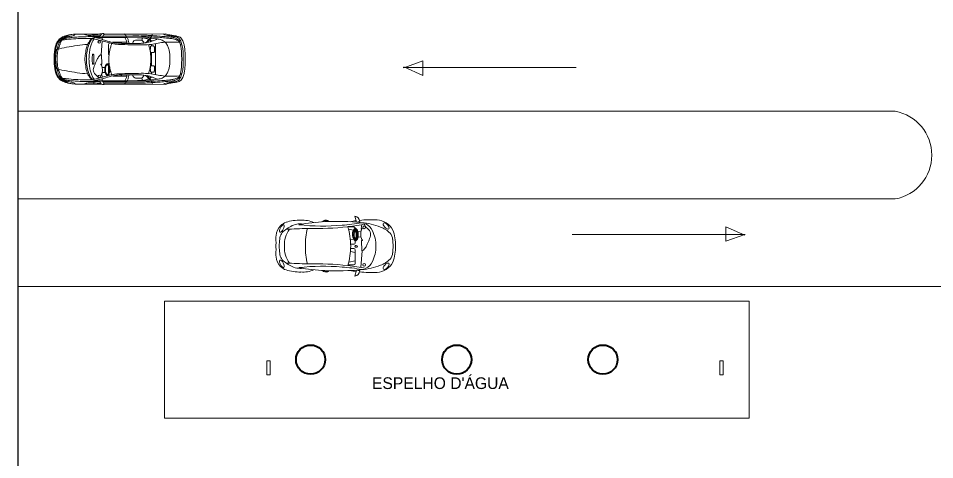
# Model space of a CAD drawing. Header units: millimetres. Extents: x 255 to 764, y 60 to 269.
# Drawn here: x 630.9 to 662.24, y 171.8 to 186.91 of the extents above; entities that cross this region are included whole.
import ezdxf

# ---------------------------------------------------------------- set-up
doc = ezdxf.new("R2010")
doc.units = ezdxf.units.MM
for name, color, linetype, lineweight in [('ARBOLES A', 1, 'Continuous', 9), ('AUTOS', 1, 'Continuous', 9), ('BANQUETA', 2, 'Continuous', 20), ('FACHADA 03', 4, 'Continuous', 40), ('FACHADA 04', 3, 'Continuous', 30), ('HATCH', 1, 'Continuous', 9), ('TEXTO 02', 1, 'Continuous', 13)]:
    doc.layers.add(name, color=color, linetype=linetype, lineweight=lineweight)

# ---------------------------------------------------------------- blocks, each defined once
blk = doc.blocks.new('newbp')
at = {"linetype": 'Continuous'}
for p, q in [((-0.912, 0.75), (-0.86, 0.936)), ((-0.912, 0.75), (-1.017, 0.773)), ((-1.002, 0.77), (-1.016, 0.74)), ((-0.652, 0.589), (-0.827, 0.589)), ((-0.877, 0.539), (-0.877, 0.119)), ((-0.877, 0.459), (-0.672, 0.505)), ((-0.892, 0.034), (-0.92, 0.028)), ((-0.876, 0.198), (-0.723, 0.166)), ((-0.827, 0.069), (-0.731, 0.069)), ((-0.892, -0.023), (-0.92, -0.017)), ((-0.91, -0.297), (-0.888, -0.197)), ((-0.899, -0.296), (-0.877, -0.196)), ((-0.877, -0.235), (-0.847, -0.228)), ((-0.822, -0.222), (-0.721, -0.2)), ((-1.064, -0.553), (-1.084, -0.679)), ((-0.904, -0.456), (-0.888, -0.536)), ((-0.893, -0.455), (-0.877, -0.535)), ((-0.869, -0.497), (-0.841, -0.503)), ((-0.817, -0.508), (-0.665, -0.54)), ((-0.912, -0.756), (-1.017, -0.779)), ((-1.002, -0.776), (-1.016, -0.747)), ((-0.912, -0.756), (-0.86, -0.943))]:
    blk.add_line(p, q, dxfattribs=at)
for p, q in [((-1.055, 0.668), (-1.093, 0.141)), ((-1.077, 0.127), (-1.07, -0.16)), ((-0.908, -0.286), (-0.939, -0.287)), ((-0.958, -0.463), (-1.055, -0.455)), ((-0.963, -0.288), (-1.054, -0.293)), ((-0.902, -0.467), (-0.933, -0.465))]:
    blk.add_line(p, q)
for points in [[(-0.731, -0.061), (-0.827, -0.061, 0.414214), (-0.877, -0.111), (-0.877, -0.172)], [(-0.877, -0.556, 0.414214), (-0.827, -0.606), (-0.68, -0.606)]]:
    blk.add_lwpolyline(points, format="xyb", dxfattribs=at)
for points in [[(-0.877, -0.196), (-0.877, -0.235)], [(-0.877, -0.513), (-0.877, -0.535)]]:
    blk.add_lwpolyline(points, dxfattribs=at)
for centre, radius, start, end in [((-0.845, 0.765), 0.172, 94.8358, 177.4105), ((-1.528, 0.227), 0.596, 93.1042, 152.5294), ((-1.416, -0.145), 0.781, 108.4873, 134.9605), ((-0.943, -1.167), 1.905, 94.045, 112.2344), ((-1.391, -2.848), 3.675, 84.0793, 92.6383), ((-1.049, 0.333), 0.394, 113.5432, 157.7315), ((0.434, 9.601), 9.056, 259.568, 263.1462), ((-0.295, -6.336), 7.112, 86.9826, 96.3138), ((-0.206, 5.111), 4.464, 258.7428, 266.7414), ((-1.391, -2.848), 3.675, 79.4187, 82.3204), ((-0.827, 0.539), 0.05, 90, 180), ((2.043, -0.084), 2.778, 165.5534, 178.3371), ((0.347, 9.038), 8.487, 263.2731, 271.8915), ((0.142, 7.376), 6.748, 264.8845, 276.3963), ((-0.008, 0.773), 0.0318, 97.347, 181.047), ((-0.005, 0.782), 0.0102, 105.925, 249.0437), ((0.039, 0.659), 0.154, 42.3185, 109.578), ((0.029, 0.665), 0.132, 87.1047, 105.925), ((0.04, 0.731), 0.0661, 63.2181, 93.6483), ((0.061, 0.773), 0.0191, 341.3047, 62.6447), ((-0.187, -4.943), 5.716, 79.1065, 87.3355), ((0.771, -0.039), 0.851, 85.5476, 113.8305), ((0.845, 0.056), 0.642, 61.3785, 96.9532), ((0.88, -0.576), 1.387, 72.3333, 91.7581), ((0.666, -0.272), 1.016, 50.3417, 61.3785), ((1.172, 0.342), 0.423, 44.6346, 72.3333), ((1.138, 0.302), 0.476, 3.7909, 45.1844), ((-0.825, 0.038), 1.316, 159.343, 181.797), ((-1.713, 0.186), 0.338, 138.9346, 176.4235), ((-0.426, -0.003), 1.099, 153.8158, 180.034), ((-1.267, 0.067), 1.956, 357.937, 14.4502), ((-1.575, -60.4), 60.995, 87.30608, 87.93042), ((0.503, 0.041), 0.848, 357.0193, 35.4395), ((1.145, 0.198), 0.355, 3.2978, 61.4623), ((0.197, 0.166), 1.425, 0.0094, 6.7284), ((-0.688, 0.035), 1.374, 172.7936, 181.5977), ((-0.92, 0.006), 0.0224, 90, 270), ((-0.892, 0.006), 0.0281, 247.3801, 112.6199), ((-0.827, 0.119), 0.05, 180, 270), ((-12.519, -0.99), 14.07, 4.0226, 4.9268), ((1.53, 0.182), 0.0938, 331.033, 350.1956), ((2.084, 0.13), 0.472, 179.1597, 182.63), ((0.778, 0.022), 0.839, 358.2457, 5.8814), ((-0.825, -0.045), 1.316, 178.203, 200.657), ((-0.688, -0.042), 1.374, 178.4023, 187.2064), ((-1.713, -0.193), 0.338, 183.5765, 221.0654), ((-0.426, -0.004), 1.099, 179.966, 206.1842), ((2.043, 0.077), 2.778, 181.6629, 194.4466), ((-1.267, -0.074), 1.956, 345.5498, 2.063), ((0.503, -0.047), 0.848, 324.5605, 2.9807), ((1.145, -0.204), 0.355, 298.5377, 356.7022), ((-12.519, 0.984), 14.07, 355.0732, 355.9774), ((2.084, -0.137), 0.472, 177.37, 180.8403), ((1.53, -0.189), 0.0938, 9.8044, 28.967), ((0.778, -0.029), 0.839, 354.1186, 1.7543), ((0.197, -0.173), 1.425, 353.2716, 359.9906), ((-1.528, -0.234), 0.596, 207.4706, 266.8958), ((-1.416, 0.138), 0.781, 225.0395, 251.5127), ((-1.049, -0.34), 0.394, 202.2685, 246.4568), ((0.347, -9.044), 8.487, 88.1085, 96.7269), ((-1.575, 60.394), 60.995, 272.06958, 272.69392), ((0.666, 0.266), 1.016, 298.6215, 309.6583), ((1.138, -0.308), 0.476, 314.8156, 356.2091), ((-0.943, 1.16), 1.905, 247.7656, 265.955), ((-1.391, 2.841), 3.675, 267.3617, 275.9207), ((0.434, -9.608), 9.056, 96.8538, 100.432), ((-0.206, -5.118), 4.464, 93.2586, 101.2572), ((-0.295, 6.329), 7.112, 263.6862, 273.0174), ((-0.845, -0.772), 0.172, 182.5895, 265.1642), ((-1.391, 2.841), 3.675, 277.6796, 280.5813), ((0.142, -7.382), 6.748, 83.6037, 95.1155), ((-0.008, -0.779), 0.0318, 178.953, 262.653), ((-0.005, -0.789), 0.0102, 110.9563, 254.075), ((0.039, -0.666), 0.154, 250.422, 317.6815), ((0.029, -0.671), 0.132, 254.075, 272.8953), ((0.04, -0.737), 0.0661, 266.3517, 296.7819), ((0.061, -0.78), 0.0191, 297.3553, 18.6953), ((-0.187, 4.936), 5.716, 272.6645, 280.8935), ((0.771, 0.032), 0.851, 246.1695, 274.4524), ((0.845, -0.062), 0.642, 263.0468, 298.6215), ((0.88, 0.569), 1.387, 268.2419, 287.6667), ((1.172, -0.348), 0.423, 287.6667, 315.3654)]:
    blk.add_arc(centre, radius, start, end, dxfattribs=at)
for centre, major_axis, ratio in [((-1.845, 0.63), (-0.083, -0.0937), 0.463754), ((1.432, 0.551), (-0.061, 0.112), 0.405921)]:
    blk.add_ellipse(centre, major_axis=major_axis, ratio=ratio, dxfattribs=at)
for centre in [(-1.157, 0.583), (-1.157, -0.595)]:
    blk.add_ellipse(centre, major_axis=(0, 0.0429), ratio=0.983266, start_param=4.712389, end_param=10.995574)
at = {"linetype": 'Continuous', "extrusion": (0, 0, -1)}
for centre, major_axis, ratio in [((-1.845, -0.637), (-0.083, 0.0937), 0.463754), ((1.432, -0.557), (-0.061, -0.112), 0.405921)]:
    blk.add_ellipse(centre, major_axis=major_axis, ratio=ratio, dxfattribs=at)
for points, knots in [([(-1.077, 0.127), (-1.08, 0.133), (-1.1, 0.15), (-1.144, 0.115), (-1.18, 0.072), (-1.223, -0.001), (-1.273, -0.105), (-1.318, -0.221), (-1.36, -0.328), (-1.36, -0.418), (-1.323, -0.493), (-1.275, -0.55), (-1.223, -0.585), (-1.193, -0.622), (-1.178, -0.647), (-1.165, -0.693)], [0, 0, 0, 0, 0.527288, 1.647451, 3.487558, 5.099073, 7.968657, 12.238313, 14.475187, 16.613757, 18.744202, 20.639343, 22.223389, 23.452731, 24.286529, 24.286529, 24.286529, 24.286529]), ([(-1.064, -0.553), (-1.068, -0.556), (-1.074, -0.561), (-1.09, -0.565), (-1.091, -0.555), (-1.09, -0.549), (-1.084, -0.542), (-1.074, -0.534), (-1.065, -0.513), (-1.054, -0.475), (-1.047, -0.407), (-1.047, -0.336), (-1.059, -0.269), (-1.08, -0.228), (-1.088, -0.195), (-1.105, -0.188), (-1.099, -0.183), (-1.093, -0.18), (-1.084, -0.181), (-1.077, -0.178), (-1.065, -0.181), (-1.07, -0.166), (-1.07, -0.16)], [0, 0, 0, 0, 0.0138597, 0.0278304, 0.0329137, 0.0379971, 0.0465756, 0.0592704, 0.0762214, 0.1105991, 0.1789801, 0.2766959, 0.3173629, 0.3800771, 0.4110544, 0.4160421, 0.4210284, 0.4277212, 0.4387433, 0.4448131, 0.4508005, 0.4694463, 0.4694463, 0.4694463, 0.4694463]), ([(-0.963, -0.295), (-0.965, -0.308), (-0.954, -0.235), (-0.937, -0.215), (-0.911, -0.179), (-0.882, -0.17), (-0.85, -0.176), (-0.829, -0.211), (-0.799, -0.257), (-0.788, -0.322), (-0.788, -0.395), (-0.797, -0.462), (-0.818, -0.517), (-0.844, -0.55), (-0.872, -0.561), (-0.892, -0.557), (-0.911, -0.55), (-0.925, -0.529), (-0.95, -0.494), (-0.965, -0.414), (-0.974, -0.382), (-0.961, -0.282), (-0.963, -0.295)], [0, 0, 0, 0, 0.03969, 0.089634, 0.13125, 0.1542862, 0.1797268, 0.2207266, 0.2680991, 0.3447665, 0.4095645, 0.4843001, 0.541515, 0.5817687, 0.6060665, 0.6262474, 0.6436722, 0.6634686, 0.6988791, 0.7758465, 0.8696394, 0.907731, 0.907731, 0.907731, 0.907731]), ([(-0.938, -0.293), (-0.938, -0.289), (-0.937, -0.284), (-0.935, -0.274), (-0.934, -0.268), (-0.93, -0.253), (-0.928, -0.246), (-0.924, -0.237), (-0.922, -0.235), (-0.918, -0.229), (-0.916, -0.227), (-0.91, -0.219), (-0.906, -0.213), (-0.899, -0.206), (-0.896, -0.203), (-0.892, -0.2), (-0.89, -0.199), (-0.886, -0.197), (-0.884, -0.197), (-0.879, -0.196), (-0.875, -0.196), (-0.871, -0.198), (-0.87, -0.198), (-0.867, -0.199), (-0.865, -0.201), (-0.861, -0.206), (-0.858, -0.209), (-0.853, -0.218), (-0.85, -0.223), (-0.844, -0.232), (-0.841, -0.237), (-0.835, -0.247), (-0.832, -0.253), (-0.827, -0.264), (-0.824, -0.27), (-0.82, -0.282), (-0.819, -0.289), (-0.815, -0.309), (-0.814, -0.323), (-0.812, -0.352), (-0.812, -0.366), (-0.814, -0.41), (-0.818, -0.438), (-0.829, -0.476), (-0.833, -0.486), (-0.84, -0.501), (-0.843, -0.506), (-0.849, -0.516), (-0.852, -0.52), (-0.858, -0.527), (-0.861, -0.529), (-0.867, -0.533), (-0.871, -0.534), (-0.874, -0.535), (-0.875, -0.535), (-0.879, -0.535), (-0.881, -0.534), (-0.885, -0.533), (-0.888, -0.532), (-0.892, -0.531), (-0.894, -0.53), (-0.895, -0.529), (-0.895, -0.529), (-0.896, -0.529), (-0.897, -0.528), (-0.899, -0.526), (-0.9, -0.523), (-0.904, -0.518), (-0.905, -0.516), (-0.908, -0.511), (-0.91, -0.509), (-0.914, -0.503), (-0.917, -0.498), (-0.921, -0.49), (-0.923, -0.486), (-0.926, -0.476), (-0.928, -0.471), (-0.933, -0.456), (-0.935, -0.445), (-0.938, -0.429), (-0.94, -0.423), (-0.942, -0.413), (-0.943, -0.408), (-0.945, -0.395), (-0.946, -0.387), (-0.946, -0.369), (-0.945, -0.363), (-0.945, -0.351), (-0.944, -0.345), (-0.942, -0.326), (-0.94, -0.309), (-0.939, -0.298), (-0.939, -0.296), (-0.938, -0.295), (-0.938, -0.294), (-0.938, -0.293), (-0.938, -0.293), (-0.938, -0.293)], [0.497033, 0.497033, 0.497033, 0.497033, 0.723444, 0.723444, 0.974636, 0.974636, 1.50964, 1.50964, 2.044645, 2.044645, 2.271061, 2.271061, 2.862376, 2.862376, 3.217654, 3.217654, 3.537253, 3.537253, 3.856852, 3.856852, 4.368613, 4.368613, 4.584627, 4.584627, 4.99269, 4.99269, 5.400753, 5.400753, 5.808816, 5.808816, 6.216879, 6.216879, 6.778716, 6.778716, 7.350371, 7.350371, 7.922025, 7.922025, 9.065335, 9.065335, 10.208644, 10.208644, 12.495263, 12.495263, 13.409896, 13.409896, 13.929088, 13.929088, 14.44828, 14.44828, 14.909885, 14.909885, 15.371489, 15.371489, 15.62524, 15.62524, 15.87899, 15.87899, 16.120875, 16.120875, 16.36276, 16.36276, 16.51635, 16.51635, 16.669941, 16.669941, 16.921521, 16.921521, 17.136676, 17.136676, 17.351831, 17.351831, 17.782142, 17.782142, 18.204974, 18.204974, 18.627807, 18.627807, 19.473473, 19.473473, 19.978923, 19.978923, 20.484372, 20.484372, 21.475119, 21.475119, 21.859144, 21.859144, 22.162884, 22.162884, 22.770362, 22.770362, 22.900493, 22.900493, 22.951221, 22.951221, 22.964298, 22.964298, 22.964298, 22.964298]), ([(-0.883, -0.222), (-0.882, -0.225), (-0.88, -0.227), (-0.875, -0.234), (-0.873, -0.239), (-0.867, -0.249), (-0.863, -0.255), (-0.858, -0.266), (-0.856, -0.272), (-0.852, -0.284), (-0.85, -0.291), (-0.847, -0.311), (-0.845, -0.325), (-0.844, -0.354), (-0.844, -0.368), (-0.846, -0.412), (-0.85, -0.44), (-0.86, -0.478), (-0.864, -0.488), (-0.871, -0.503), (-0.874, -0.508), (-0.878, -0.515), (-0.88, -0.517), (-0.881, -0.518)], [5.596292, 5.596292, 5.596292, 5.596292, 5.808816, 5.808816, 6.216879, 6.216879, 6.778716, 6.778716, 7.350371, 7.350371, 7.922025, 7.922025, 9.065335, 9.065335, 10.208644, 10.208644, 12.495263, 12.495263, 13.409896, 13.409896, 13.929088, 13.929088, 14.118229, 14.118229, 14.118229, 14.118229]), ([(-0.904, -0.456), (-0.906, -0.449), (-0.907, -0.442), (-0.91, -0.43), (-0.911, -0.424), (-0.913, -0.414), (-0.914, -0.409), (-0.917, -0.396), (-0.918, -0.388), (-0.917, -0.37), (-0.917, -0.364), (-0.916, -0.352), (-0.916, -0.346), (-0.914, -0.326), (-0.912, -0.31), (-0.91, -0.299), (-0.91, -0.298), (-0.91, -0.297)], [18.939067, 18.939067, 18.939067, 18.939067, 19.473473, 19.473473, 19.978923, 19.978923, 20.484372, 20.484372, 21.475119, 21.475119, 21.859144, 21.859144, 22.162884, 22.162884, 22.770362, 22.770362, 22.871566, 22.871566, 22.871566, 22.871566]), ([(-0.893, -0.455), (-0.895, -0.448), (-0.896, -0.442), (-0.899, -0.429), (-0.9, -0.423), (-0.902, -0.413), (-0.903, -0.408), (-0.906, -0.395), (-0.907, -0.387), (-0.906, -0.369), (-0.906, -0.363), (-0.905, -0.351), (-0.905, -0.345), (-0.903, -0.326), (-0.901, -0.309), (-0.899, -0.298), (-0.899, -0.297), (-0.899, -0.296)], [18.939067, 18.939067, 18.939067, 18.939067, 19.473473, 19.473473, 19.978923, 19.978923, 20.484372, 20.484372, 21.475119, 21.475119, 21.859144, 21.859144, 22.162884, 22.162884, 22.770362, 22.770362, 22.871566, 22.871566, 22.871566, 22.871566])]:
    blk.add_open_spline(points, degree=3, knots=knots)
blk = doc.blocks.new('AutoP31 Planta Beetle')
at = {"xscale": 1.088628099999994, "yscale": 1.088628099999994, "zscale": 1.0886281, "rotation": 180}
blk.add_blockref('newbp', (1.766, 1.019), dxfattribs=at)
blk = doc.blocks.new('AutoP19')
for p, q in [((-1.246, 0.706), (-0.654, 0.552)), ((-0.926, 0.745), (-0.939, 0.759)), ((-0.939, 0.759), (-0.904, 0.759)), ((-0.926, 0.745), (-0.06, 0.745)), ((-0.904, 0.675), (-0.926, 0.745)), ((-0.904, 0.759), (-0.849, 0.859)), ((-0.882, 0.778), (0.131, 0.782)), ((-0.864, 0.826), (0.421, 0.822)), ((-0.849, 0.859), (1.253, 0.867)), ((-0.06, 0.745), (0.298, 0.734)), ((0.443, 0.653), (0.244, 0.652)), ((-0.92, 0.616), (-0.953, 0.147)), ((-0.252, 0.581), (-0.063, 0.584)), ((0.911, 0.528), (0.911, -0.03)), ((1.751, 0.525), (1.813, 0.497)), ((-0.938, 0.133), (-0.931, -0.154)), ((0.911, -0.528), (0.911, 0.03)), ((-0.824, -0.288), (-0.914, -0.286)), ((-1.246, -0.706), (-0.654, -0.552)), ((-0.818, -0.453), (-0.914, -0.453)), ((-0.252, -0.581), (-0.063, -0.584)), ((1.751, -0.525), (1.813, -0.497)), ((-0.926, -0.745), (-0.939, -0.759)), ((-0.939, -0.759), (-0.904, -0.759)), ((-0.904, -0.675), (-0.926, -0.745)), ((-0.926, -0.745), (-0.06, -0.745)), ((-0.904, -0.759), (-0.849, -0.859)), ((-0.882, -0.778), (0.131, -0.782)), ((-0.864, -0.826), (0.421, -0.822)), ((-0.849, -0.859), (1.253, -0.867)), ((-0.06, -0.745), (0.298, -0.734)), ((0.443, -0.653), (0.244, -0.652))]:
    blk.add_line(p, q)
for centre in [(-1.017, 0.589), (-1.017, -0.589)]:
    blk.add_ellipse(centre, major_axis=(0, 0.0429), ratio=0.983266, start_param=4.712389, end_param=10.995574)
for points, knots in [([(-2.564, 0), (-2.564, 0.054), (-2.548, 0.215), (-2.538, 0.436), (-2.443, 0.603), (-2.375, 0.696), (-2.29, 0.75), (-2.194, 0.793), (-2.081, 0.821), (-2.002, 0.842), (-1.959, 0.842)], [0, 0, 0, 0, 0.16039, 0.479033, 0.632967, 0.722015, 0.817474, 0.927562, 1.03733, 1.167094, 1.167094, 1.167094, 1.167094]), ([(-2.253, 0.764), (-2.281, 0.74), (-2.334, 0.696), (-2.415, 0.613), (-2.479, 0.488), (-2.504, 0.346), (-2.531, 0.181), (-2.539, 0.071), (-2.539, 0)], [0, 0, 0, 0, 0.1095129, 0.2035347, 0.3452507, 0.5161382, 0.6275464, 0.8383798, 0.8383798, 0.8383798, 0.8383798]), ([(-1.959, 0.842), (-2.018, 0.841), (-2.115, 0.791), (-2.243, 0.737), (-2.338, 0.648), (-2.417, 0.517), (-2.442, 0.402), (-2.45, 0.335)], [0, 0, 0, 0, 0.1772572, 0.3124951, 0.4151678, 0.5597243, 0.7575412, 0.7575412, 0.7575412, 0.7575412]), ([(-2.137, 0.783), (-2.135, 0.773), (-2.137, 0.752), (-2.164, 0.743), (-2.196, 0.721), (-2.236, 0.691), (-2.292, 0.651), (-2.327, 0.579), (-2.368, 0.503), (-2.38, 0.441), (-2.394, 0.406), (-2.407, 0.381), (-2.431, 0.371), (-2.445, 0.37)], [0, 0, 0, 0, 0.0304541, 0.0502818, 0.0786089, 0.1479133, 0.1986294, 0.2831705, 0.3780326, 0.4523267, 0.4667809, 0.4902599, 0.5347198, 0.5347198, 0.5347198, 0.5347198]), ([(-1.246, 0.706), (-1.336, 0.713), (-1.528, 0.711), (-1.823, 0.699), (-2.078, 0.68), (-2.231, 0.661), (-2.281, 0.655)], [0, 0, 0, 0, 0.269375, 0.574535, 0.885339, 1.036319, 1.036319, 1.036319, 1.036319]), ([(-2.24, 0.684), (-2.219, 0.698), (-2.163, 0.712), (-2.048, 0.733), (-1.884, 0.752), (-1.678, 0.762), (-1.447, 0.769), (-1.218, 0.771), (-1.059, 0.771), (-0.99, 0.772)], [0, 0, 0, 0, 0.076148, 0.165903, 0.355672, 0.569871, 0.782325, 1.050047, 1.257936, 1.257936, 1.257936, 1.257936]), ([(-1.841, 0.853), (-1.843, 0.842), (-1.869, 0.817), (-1.921, 0.798), (-1.99, 0.782), (-2.055, 0.774), (-2.109, 0.761), (-2.135, 0.754), (-2.147, 0.751)], [0, 0, 0, 0, 0.034703, 0.0959761, 0.1659336, 0.2471559, 0.2929944, 0.3295918, 0.3295918, 0.3295918, 0.3295918]), ([(-1.959, 0.842), (-1.922, 0.85), (-1.775, 0.856), (-1.524, 0.859), (-1.219, 0.857), (-1.022, 0.86), (-0.93, 0.86)], [0, 0, 0, 0, 0.114897, 0.437061, 0.754269, 1.029686, 1.029686, 1.029686, 1.029686]), ([(-1.52, 0.856), (-1.515, 0.844), (-1.483, 0.831), (-1.425, 0.814), (-1.326, 0.812), (-1.169, 0.818), (-1.042, 0.819), (-0.962, 0.819)], [0, 0, 0, 0, 0.0364992, 0.0923739, 0.1867837, 0.3273982, 0.5667068, 0.5667068, 0.5667068, 0.5667068]), ([(-1.009, 0.744), (-1.036, 0.744), (-1.091, 0.747), (-1.171, 0.735), (-1.245, 0.718), (-1.314, 0.672), (-1.362, 0.593), (-1.421, 0.512), (-1.459, 0.367), (-1.488, 0.199), (-1.507, 0.059), (-1.507, 0)], [0, 0, 0, 0, 0.082256, 0.165174, 0.241383, 0.30939, 0.405348, 0.511507, 0.603349, 0.843635, 1.017671, 1.017671, 1.017671, 1.017671]), ([(-1.246, 0.706), (-1.267, 0.682), (-1.316, 0.621), (-1.386, 0.477), (-1.44, 0.264), (-1.458, 0.092), (-1.458, 0)], [0, 0, 0, 0, 0.0947759, 0.2311242, 0.4700259, 0.7400315, 0.7400315, 0.7400315, 0.7400315]), ([(-1.191, 0.69), (-1.207, 0.672), (-1.242, 0.617), (-1.287, 0.512), (-1.331, 0.371), (-1.353, 0.196), (-1.367, 0.069), (-1.367, 0)], [0, 0, 0, 0, 0.0708922, 0.1925846, 0.3348457, 0.5072814, 0.7109928, 0.7109928, 0.7109928, 0.7109928]), ([(-1.207, 0.859), (-1.207, 0.839), (-1.204, 0.805), (-1.2, 0.757), (-1.18, 0.74), (-1.173, 0.734)], [0, 0, 0, 0, 1.462159, 2.651105, 3.386321, 3.386321, 3.386321, 3.386321]), ([(0.972, 0.69), (0.956, 0.677), (0.921, 0.653), (0.844, 0.638), (0.76, 0.6), (0.644, 0.572), (0.509, 0.549), (0.303, 0.531), (0.063, 0.54), (-0.167, 0.537), (-0.363, 0.543), (-0.563, 0.565), (-0.832, 0.653), (-1.036, 0.706), (-1.156, 0.737)], [0, 0, 0, 0, 0.05975, 0.126928, 0.230034, 0.336675, 0.482225, 0.641324, 0.954906, 1.203173, 1.330375, 1.542773, 1.802261, 2.175545, 2.175545, 2.175545, 2.175545]), ([(-0.99, 0.772), (-0.991, 0.765), (-0.99, 0.749), (-1.004, 0.745), (-1.009, 0.744)], [0, 0, 0, 0, 0.02274132, 0.03717479, 0.03717479, 0.03717479, 0.03717479]), ([(-0.849, 0.859), (-0.856, 0.864), (-0.881, 0.88), (-0.935, 0.868), (-0.958, 0.818), (-1.002, 0.779), (-0.97, 0.737), (-0.936, 0.735), (-0.926, 0.745)], [0, 0, 0, 0, 0.024864, 0.0846267, 0.1362471, 0.1900683, 0.2245199, 0.2681841, 0.2681841, 0.2681841, 0.2681841]), ([(-0.149, 0.862), (-0.139, 0.85), (-0.117, 0.825), (-0.103, 0.784), (-0.096, 0.756), (-0.096, 0.743)], [1.808086, 1.808086, 1.808086, 1.808086, 2.918874, 4.131288, 5.10151, 5.10151, 5.10151, 5.10151]), ([(-0.14, 0.745), (-0.122, 0.716), (-0.1, 0.646), (-0.068, 0.578), (-0.062, 0.538)], [0, 0, 0, 0, 0.1000351, 0.2184418, 0.2184418, 0.2184418, 0.2184418]), ([(-0.056, 0.745), (-0.043, 0.714), (-0.027, 0.654), (-0.004, 0.585), (-0.001, 0.547), (0, 0.538)], [0, 0, 0, 0, 2.528586, 4.711885, 5.408215, 5.408215, 5.408215, 5.408215]), ([(0.244, 0.652), (0.228, 0.652), (0.188, 0.646), (0.147, 0.599), (0.126, 0.558), (0.127, 0.536)], [0, 0, 0, 0, 0.0486628, 0.1144515, 0.1777721, 0.1777721, 0.1777721, 0.1777721]), ([(0.131, 0.782), (0.266, 0.782), (0.477, 0.778), (0.787, 0.757), (0.964, 0.75), (1.063, 0.739)], [0, 0, 0, 0, 0.4042759, 0.6333827, 0.9326252, 0.9326252, 0.9326252, 0.9326252]), ([(0.298, 0.734), (0.357, 0.734), (0.483, 0.727), (0.628, 0.729), (0.793, 0.711), (0.935, 0.697), (1.059, 0.676), (1.1, 0.66)], [0, 0, 0, 0, 0.1783018, 0.3787173, 0.431954, 0.6762374, 0.8077184, 0.8077184, 0.8077184, 0.8077184]), ([(0.421, 0.822), (0.487, 0.822), (0.608, 0.818), (0.804, 0.804), (1.011, 0.791), (1.224, 0.77), (1.404, 0.755), (1.54, 0.743), (1.64, 0.705), (1.708, 0.646), (1.737, 0.579), (1.778, 0.432), (1.798, 0.238), (1.804, 0.063), (1.804, 0)], [0, 0, 0, 0, 0.198873, 0.363323, 0.587433, 0.823543, 1.004622, 1.129816, 1.230113, 1.320655, 1.388577, 1.443334, 1.771447, 1.958652, 1.958652, 1.958652, 1.958652]), ([(0.684, 0.672), (0.663, 0.677), (0.612, 0.689), (0.55, 0.72), (0.489, 0.732), (0.447, 0.705), (0.446, 0.672), (0.446, 0.643), (0.47, 0.627), (0.489, 0.592), (0.515, 0.57), (0.52, 0.551)], [0, 0, 0, 0, 0.0655106, 0.1550445, 0.2094604, 0.2438604, 0.287164, 0.3001388, 0.3275984, 0.3616951, 0.4200969, 0.4200969, 0.4200969, 0.4200969]), ([(0.793, 0.866), (0.791, 0.846), (0.797, 0.805), (0.76, 0.758), (0.692, 0.671), (0.623, 0.603), (0.561, 0.559)], [0, 0, 0, 0, 0.0597371, 0.1139981, 0.1672498, 0.3938869, 0.3938869, 0.3938869, 0.3938869]), ([(0.755, 0.714), (0.739, 0.695), (0.693, 0.643), (0.643, 0.594), (0.608, 0.566)], [0, 0, 0, 0, 1.868162, 5.271297, 5.271297, 5.271297, 5.271297]), ([(0.712, 0.659), (0.724, 0.655), (0.736, 0.631), (0.745, 0.609), (0.748, 0.599)], [0, 0, 0, 0, 0.983949, 1.771691, 1.771691, 1.771691, 1.771691]), ([(0.808, 0.622), (0.791, 0.623), (0.752, 0.621), (0.728, 0.652), (0.712, 0.659)], [0, 0, 0, 0, 0.0535488, 0.1060573, 0.1060573, 0.1060573, 0.1060573]), ([(1.063, 0.739), (1.139, 0.736), (1.262, 0.723), (1.428, 0.71), (1.548, 0.689), (1.648, 0.649), (1.727, 0.615), (1.737, 0.574)], [0, 0, 0, 0, 0.2277977, 0.3719478, 0.4996814, 0.5863441, 0.709615, 0.709615, 0.709615, 0.709615]), ([(1.1, 0.66), (1.123, 0.653), (1.171, 0.629), (1.253, 0.571), (1.32, 0.47), (1.361, 0.367), (1.373, 0.304), (1.377, 0.284)], [0, 0, 0, 0, 0.0720749, 0.1581284, 0.2958089, 0.4262456, 0.4842292, 0.4842292, 0.4842292, 0.4842292]), ([(1.181, 0.863), (1.185, 0.857), (1.2, 0.844), (1.248, 0.825), (1.331, 0.813), (1.439, 0.79), (1.544, 0.775), (1.632, 0.765), (1.695, 0.73), (1.738, 0.676), (1.776, 0.61), (1.801, 0.534), (1.826, 0.451), (1.834, 0.394), (1.838, 0.362)], [0, 0, 0, 0, 0.0219205, 0.0572122, 0.1522539, 0.2718866, 0.3894011, 0.4710097, 0.5346344, 0.5986698, 0.6733118, 0.758696, 0.8351341, 0.9293726, 0.9293726, 0.9293726, 0.9293726]), ([(1.253, 0.867), (1.269, 0.856), (1.319, 0.845), (1.409, 0.822), (1.521, 0.807), (1.63, 0.789), (1.717, 0.771), (1.78, 0.725), (1.826, 0.667), (1.864, 0.575), (1.894, 0.463), (1.912, 0.36), (1.915, 0.302), (1.915, 0.288)], [0, 0, 0, 0, 0.056668, 0.14946, 0.28161, 0.392935, 0.481686, 0.542967, 0.622845, 0.69797, 0.833643, 0.965665, 1.00577, 1.00577, 1.00577, 1.00577]), ([(-2.45, 0.335), (-2.461, 0.334), (-2.48, 0.314), (-2.487, 0.249), (-2.496, 0.144), (-2.51, 0.052), (-2.51, 0)], [0, 0, 0, 0, 0.0314754, 0.0702057, 0.1915753, 0.3439346, 0.3439346, 0.3439346, 0.3439346]), ([(-2.428, 0.34), (-2.425, 0.338), (-2.425, 0.32), (-2.431, 0.295), (-2.445, 0.238), (-2.448, 0.186), (-2.455, 0.101), (-2.461, 0.047), (-2.461, 0)], [0, 0, 0, 0, 0.0114788, 0.0403472, 0.0875838, 0.1755608, 0.1991501, 0.3369659, 0.3369659, 0.3369659, 0.3369659]), ([(-2.45, 0.335), (-2.349, 0.365), (-2.121, 0.412), (-1.776, 0.465), (-1.534, 0.497), (-1.417, 0.505)], [0, 0, 0, 0, 0.317374, 0.69576, 1.04714, 1.04714, 1.04714, 1.04714]), ([(-0.665, 0.553), (-0.675, 0.547), (-0.693, 0.524), (-0.707, 0.472), (-0.696, 0.36), (-0.7, 0.259), (-0.701, 0.165), (-0.687, 0.149), (-0.679, 0.142)], [0, 0, 0, 0, 0.842998, 2.122875, 3.997599, 9.174838, 10.012722, 10.751336, 10.751336, 10.751336, 10.751336]), ([(-0.594, 0.534), (-0.603, 0.496), (-0.637, 0.386), (-0.673, 0.205), (-0.69, 0.06), (-0.69, -0.009)], [0, 0, 0, 0, 0.1139079, 0.3411539, 0.543502, 0.543502, 0.543502, 0.543502]), ([(-0.654, 0.552), (-0.63, 0.545), (-0.568, 0.534), (-0.469, 0.512), (-0.352, 0.504), (-0.145, 0.494), (0.141, 0.493), (0.469, 0.481), (0.752, 0.498), (0.995, 0.543), (1.225, 0.588), (1.465, 0.58), (1.632, 0.582), (1.729, 0.575), (1.737, 0.574)], [0, 0, 0, 0, 0.073325, 0.188896, 0.303039, 0.425821, 0.811242, 1.159737, 1.41058, 1.660623, 1.899627, 2.11145, 2.377727, 2.401703, 2.401703, 2.401703, 2.401703]), ([(-0.567, 0.577), (-0.524, 0.581), (-0.437, 0.578), (-0.344, 0.581), (-0.277, 0.584), (-0.258, 0.561), (-0.251, 0.547), (-0.248, 0.54)], [0, 0, 0, 0, 3.267856, 6.568708, 7.399663, 8.099385, 8.621705, 8.621705, 8.621705, 8.621705]), ([(0.668, 0.495), (0.677, 0.483), (0.689, 0.442), (0.708, 0.367), (0.734, 0.255), (0.747, 0.101), (0.747, -0.015), (0.748, -0.079)], [0, 0, 0, 0, 0.0451009, 0.1211996, 0.2308505, 0.385263, 0.5739042, 0.5739042, 0.5739042, 0.5739042]), ([(0.731, 0.301), (0.731, 0.334), (0.736, 0.376), (0.734, 0.43), (0.762, 0.456), (0.8, 0.447), (0.835, 0.456), (0.858, 0.442), (0.867, 0.425), (0.875, 0.361), (0.876, 0.301), (0.871, 0.239), (0.855, 0.229), (0.832, 0.225), (0.799, 0.227), (0.767, 0.223), (0.735, 0.234), (0.733, 0.267), (0.731, 0.288), (0.731, 0.301)], [0, 0, 0, 0, 0.0969044, 0.1295913, 0.1506192, 0.1985921, 0.2360698, 0.2557908, 0.2719711, 0.2929882, 0.44406, 0.4519132, 0.4720918, 0.4918599, 0.5228758, 0.5707096, 0.5892096, 0.6145759, 0.654681, 0.654681, 0.654681, 0.654681]), ([(1.838, 0.362), (1.848, 0.312), (1.858, 0.192), (1.86, 0.073), (1.86, 0.005)], [0, 0, 0, 0, 0.1502861, 0.3522699, 0.3522699, 0.3522699, 0.3522699]), ([(-2.564, 0), (-2.564, -0.054), (-2.548, -0.215), (-2.538, -0.436), (-2.443, -0.603), (-2.375, -0.696), (-2.29, -0.75), (-2.194, -0.793), (-2.081, -0.821), (-2.002, -0.842), (-1.959, -0.842)], [0, 0, 0, 0, 0.16039, 0.479033, 0.632967, 0.722015, 0.817474, 0.927562, 1.03733, 1.167094, 1.167094, 1.167094, 1.167094]), ([(-2.253, -0.764), (-2.281, -0.74), (-2.334, -0.696), (-2.415, -0.613), (-2.479, -0.488), (-2.504, -0.346), (-2.531, -0.181), (-2.539, -0.071), (-2.539, 0)], [0, 0, 0, 0, 0.1095129, 0.2035347, 0.3452507, 0.5161382, 0.6275464, 0.8383798, 0.8383798, 0.8383798, 0.8383798]), ([(-2.45, -0.335), (-2.461, -0.334), (-2.48, -0.314), (-2.487, -0.249), (-2.496, -0.144), (-2.51, -0.052), (-2.51, 0)], [0, 0, 0, 0, 0.0314754, 0.0702057, 0.1915753, 0.3439346, 0.3439346, 0.3439346, 0.3439346]), ([(-2.428, -0.34), (-2.425, -0.338), (-2.425, -0.32), (-2.431, -0.295), (-2.445, -0.238), (-2.448, -0.186), (-2.455, -0.101), (-2.461, -0.047), (-2.461, 0)], [0, 0, 0, 0, 0.0114788, 0.0403472, 0.0875838, 0.1755608, 0.1991501, 0.3369659, 0.3369659, 0.3369659, 0.3369659]), ([(-1.009, -0.744), (-1.036, -0.744), (-1.091, -0.747), (-1.171, -0.735), (-1.245, -0.718), (-1.314, -0.672), (-1.362, -0.593), (-1.421, -0.512), (-1.459, -0.367), (-1.488, -0.199), (-1.507, -0.059), (-1.507, 0)], [0, 0, 0, 0, 0.082256, 0.165174, 0.241383, 0.30939, 0.405348, 0.511507, 0.603349, 0.843635, 1.017671, 1.017671, 1.017671, 1.017671]), ([(-1.246, -0.706), (-1.267, -0.682), (-1.316, -0.621), (-1.386, -0.477), (-1.44, -0.264), (-1.458, -0.092), (-1.458, 0)], [0, 0, 0, 0, 0.0947759, 0.2311242, 0.4700259, 0.7400315, 0.7400315, 0.7400315, 0.7400315]), ([(-1.191, -0.69), (-1.207, -0.672), (-1.242, -0.617), (-1.287, -0.512), (-1.331, -0.371), (-1.353, -0.196), (-1.367, -0.069), (-1.367, 0)], [0, 0, 0, 0, 0.0708922, 0.1925846, 0.3348457, 0.5072814, 0.7109928, 0.7109928, 0.7109928, 0.7109928]), ([(-1.253, 0), (-1.253, 0.029), (-1.255, 0.078), (-1.249, 0.129), (-1.25, 0.166), (-1.232, 0.172), (-1.218, 0.171), (-1.207, 0.155), (-1.205, 0.097), (-1.202, 0.044), (-1.201, 0)], [0, 0, 0, 0, 0.0857277, 0.1381048, 0.1641986, 0.1769751, 0.1890325, 0.2028129, 0.2286049, 0.3592554, 0.3592554, 0.3592554, 0.3592554]), ([(-1.253, 0), (-1.253, -0.029), (-1.255, -0.078), (-1.249, -0.129), (-1.25, -0.166), (-1.232, -0.172), (-1.218, -0.171), (-1.207, -0.155), (-1.205, -0.097), (-1.202, -0.044), (-1.201, 0)], [0, 0, 0, 0, 0.0857277, 0.1381048, 0.1641986, 0.1769751, 0.1890325, 0.2028129, 0.2286049, 0.3592554, 0.3592554, 0.3592554, 0.3592554]), ([(-0.938, 0.133), (-0.94, 0.14), (-0.961, 0.156), (-1.005, 0.122), (-1.041, 0.078), (-1.084, 0.005), (-1.133, -0.099), (-1.178, -0.215), (-1.22, -0.322), (-1.221, -0.412), (-1.184, -0.486), (-1.136, -0.543), (-1.084, -0.579), (-1.054, -0.616), (-1.039, -0.641), (-1.036, -0.651)], [0, 0, 0, 0, 0.527288, 1.647451, 3.487558, 5.099073, 7.968657, 12.238313, 14.475187, 16.613757, 18.744202, 20.639343, 22.223389, 23.452731, 24.286529, 24.286529, 24.286529, 24.286529]), ([(0.421, -0.822), (0.487, -0.822), (0.608, -0.818), (0.804, -0.804), (1.011, -0.791), (1.224, -0.77), (1.404, -0.755), (1.54, -0.743), (1.64, -0.705), (1.708, -0.646), (1.737, -0.579), (1.778, -0.432), (1.798, -0.238), (1.804, -0.063), (1.804, 0)], [0, 0, 0, 0, 0.198873, 0.363323, 0.587433, 0.823543, 1.004622, 1.129816, 1.230113, 1.320655, 1.388577, 1.443334, 1.771447, 1.958652, 1.958652, 1.958652, 1.958652]), ([(0.668, -0.495), (0.677, -0.483), (0.689, -0.442), (0.708, -0.367), (0.734, -0.255), (0.747, -0.101), (0.747, 0.015), (0.748, 0.079)], [0, 0, 0, 0, 0.0451009, 0.1211996, 0.2308505, 0.385263, 0.5739042, 0.5739042, 0.5739042, 0.5739042]), ([(0.775, 0.226), (0.775, 0.221), (0.773, 0.137), (0.769, 0.053), (0.766, -0.027)], [11.235438, 11.235438, 11.235438, 11.235438, 11.552536, 17.586883, 17.586883, 17.586883, 17.586883]), ([(0.775, -0.226), (0.775, -0.221), (0.773, -0.137), (0.769, -0.053), (0.766, 0.027)], [11.235438, 11.235438, 11.235438, 11.235438, 11.552536, 17.586883, 17.586883, 17.586883, 17.586883]), ([(1.377, 0.284), (1.386, 0.238), (1.4, 0.143), (1.397, 0.048), (1.396, 0)], [0, 0, 0, 0, 0.140379, 0.2808468, 0.2808468, 0.2808468, 0.2808468]), ([(1.377, -0.284), (1.386, -0.238), (1.4, -0.143), (1.397, -0.048), (1.396, 0)], [0, 0, 0, 0, 0.140379, 0.2808468, 0.2808468, 0.2808468, 0.2808468]), ([(-0.925, -0.547), (-0.929, -0.55), (-0.935, -0.555), (-0.951, -0.558), (-0.952, -0.549), (-0.951, -0.543), (-0.945, -0.536), (-0.935, -0.528), (-0.926, -0.507), (-0.915, -0.469), (-0.908, -0.4), (-0.908, -0.33), (-0.919, -0.263), (-0.941, -0.222), (-0.949, -0.189), (-0.965, -0.182), (-0.96, -0.177), (-0.954, -0.174), (-0.945, -0.174), (-0.938, -0.172), (-0.926, -0.175), (-0.931, -0.16), (-0.931, -0.154)], [0, 0, 0, 0, 0.0138597, 0.0278304, 0.0329137, 0.0379971, 0.0465756, 0.0592704, 0.0762214, 0.1105991, 0.1789801, 0.2766959, 0.3173629, 0.3800771, 0.4110544, 0.4160421, 0.4210284, 0.4277212, 0.4387433, 0.4448131, 0.4508005, 0.4694463, 0.4694463, 0.4694463, 0.4694463]), ([(-0.824, -0.288), (-0.826, -0.302), (-0.814, -0.229), (-0.797, -0.209), (-0.772, -0.173), (-0.742, -0.164), (-0.711, -0.169), (-0.69, -0.205), (-0.659, -0.251), (-0.648, -0.316), (-0.649, -0.389), (-0.658, -0.456), (-0.679, -0.511), (-0.705, -0.544), (-0.732, -0.555), (-0.753, -0.551), (-0.772, -0.544), (-0.786, -0.523), (-0.811, -0.487), (-0.826, -0.408), (-0.835, -0.376), (-0.821, -0.276), (-0.824, -0.288)], [0, 0, 0, 0, 0.03969, 0.089634, 0.13125, 0.1542862, 0.1797268, 0.2207266, 0.2680991, 0.3447665, 0.4095645, 0.4843001, 0.541515, 0.5817687, 0.6060665, 0.6262474, 0.6436722, 0.6634686, 0.6988791, 0.7758465, 0.8696394, 0.907731, 0.907731, 0.907731, 0.907731]), ([(-0.799, -0.286), (-0.798, -0.283), (-0.797, -0.278), (-0.795, -0.268), (-0.794, -0.262), (-0.79, -0.247), (-0.788, -0.24), (-0.784, -0.231), (-0.782, -0.228), (-0.778, -0.223), (-0.777, -0.221), (-0.771, -0.213), (-0.766, -0.207), (-0.76, -0.2), (-0.757, -0.197), (-0.753, -0.194), (-0.751, -0.193), (-0.747, -0.191), (-0.745, -0.191), (-0.739, -0.19), (-0.736, -0.19), (-0.731, -0.191), (-0.73, -0.192), (-0.728, -0.193), (-0.726, -0.195), (-0.721, -0.2), (-0.719, -0.203), (-0.714, -0.212), (-0.71, -0.217), (-0.705, -0.226), (-0.702, -0.231), (-0.696, -0.241), (-0.692, -0.246), (-0.687, -0.258), (-0.685, -0.264), (-0.681, -0.276), (-0.679, -0.283), (-0.676, -0.303), (-0.674, -0.317), (-0.673, -0.346), (-0.673, -0.36), (-0.675, -0.403), (-0.679, -0.432), (-0.69, -0.469), (-0.693, -0.48), (-0.7, -0.495), (-0.703, -0.5), (-0.709, -0.51), (-0.713, -0.514), (-0.719, -0.521), (-0.722, -0.523), (-0.728, -0.527), (-0.731, -0.528), (-0.735, -0.529), (-0.736, -0.529), (-0.739, -0.529), (-0.741, -0.528), (-0.746, -0.527), (-0.749, -0.526), (-0.753, -0.525), (-0.754, -0.524), (-0.756, -0.523), (-0.756, -0.523), (-0.757, -0.522), (-0.757, -0.522), (-0.759, -0.519), (-0.761, -0.517), (-0.764, -0.512), (-0.766, -0.51), (-0.769, -0.505), (-0.77, -0.503), (-0.775, -0.496), (-0.777, -0.492), (-0.781, -0.484), (-0.783, -0.48), (-0.787, -0.47), (-0.789, -0.465), (-0.793, -0.45), (-0.796, -0.439), (-0.799, -0.423), (-0.8, -0.417), (-0.802, -0.407), (-0.803, -0.402), (-0.806, -0.389), (-0.807, -0.381), (-0.806, -0.363), (-0.806, -0.357), (-0.805, -0.345), (-0.805, -0.339), (-0.803, -0.319), (-0.801, -0.303), (-0.799, -0.292), (-0.799, -0.29), (-0.799, -0.288), (-0.799, -0.288), (-0.799, -0.287), (-0.799, -0.287), (-0.799, -0.286)], [0.497033, 0.497033, 0.497033, 0.497033, 0.723444, 0.723444, 0.974636, 0.974636, 1.50964, 1.50964, 2.044645, 2.044645, 2.271061, 2.271061, 2.862376, 2.862376, 3.217654, 3.217654, 3.537253, 3.537253, 3.856852, 3.856852, 4.368613, 4.368613, 4.584627, 4.584627, 4.99269, 4.99269, 5.400753, 5.400753, 5.808816, 5.808816, 6.216879, 6.216879, 6.778716, 6.778716, 7.350371, 7.350371, 7.922025, 7.922025, 9.065335, 9.065335, 10.208644, 10.208644, 12.495263, 12.495263, 13.409896, 13.409896, 13.929088, 13.929088, 14.44828, 14.44828, 14.909885, 14.909885, 15.371489, 15.371489, 15.62524, 15.62524, 15.87899, 15.87899, 16.120875, 16.120875, 16.36276, 16.36276, 16.51635, 16.51635, 16.669941, 16.669941, 16.921521, 16.921521, 17.136676, 17.136676, 17.351831, 17.351831, 17.782142, 17.782142, 18.204974, 18.204974, 18.627807, 18.627807, 19.473473, 19.473473, 19.978923, 19.978923, 20.484372, 20.484372, 21.475119, 21.475119, 21.859144, 21.859144, 22.162884, 22.162884, 22.770362, 22.770362, 22.900493, 22.900493, 22.951221, 22.951221, 22.964298, 22.964298, 22.964298, 22.964298]), ([(-0.7, -0.494), (-0.701, -0.489), (-0.706, -0.46), (-0.697, -0.372), (-0.699, -0.292), (-0.7, -0.234)], [1.749253, 1.749253, 1.749253, 1.749253, 2.122875, 3.997599, 8.307432, 8.307432, 8.307432, 8.307432]), ([(-0.7, -0.188), (-0.7, -0.18), (-0.699, -0.162), (-0.687, -0.149), (-0.679, -0.142)], [9.436432, 9.436432, 9.436432, 9.436432, 10.012722, 10.751336, 10.751336, 10.751336, 10.751336]), ([(-0.594, -0.534), (-0.603, -0.496), (-0.637, -0.386), (-0.671, -0.211), (-0.69, -0.072), (-0.69, -0.009)], [0, 0, 0, 0, 0.1139079, 0.3411539, 0.5260188, 0.5260188, 0.5260188, 0.5260188]), ([(0.731, -0.301), (0.731, -0.334), (0.736, -0.376), (0.734, -0.43), (0.762, -0.456), (0.8, -0.447), (0.835, -0.456), (0.858, -0.442), (0.867, -0.425), (0.875, -0.361), (0.876, -0.301), (0.871, -0.239), (0.855, -0.229), (0.832, -0.225), (0.799, -0.227), (0.767, -0.223), (0.735, -0.234), (0.733, -0.267), (0.731, -0.288), (0.731, -0.301)], [0, 0, 0, 0, 0.0969044, 0.1295913, 0.1506192, 0.1985921, 0.2360698, 0.2557908, 0.2719711, 0.2929882, 0.44406, 0.4519132, 0.4720918, 0.4918599, 0.5228758, 0.5707096, 0.5892096, 0.6145759, 0.654681, 0.654681, 0.654681, 0.654681]), ([(1.1, -0.66), (1.123, -0.653), (1.171, -0.629), (1.253, -0.571), (1.32, -0.47), (1.361, -0.367), (1.373, -0.304), (1.377, -0.284)], [0, 0, 0, 0, 0.0720749, 0.1581284, 0.2958089, 0.4262456, 0.4842292, 0.4842292, 0.4842292, 0.4842292]), ([(1.253, -0.867), (1.269, -0.856), (1.319, -0.845), (1.409, -0.822), (1.521, -0.807), (1.63, -0.789), (1.717, -0.771), (1.78, -0.725), (1.826, -0.667), (1.864, -0.575), (1.894, -0.463), (1.912, -0.36), (1.915, -0.302), (1.915, -0.288)], [0, 0, 0, 0, 0.056668, 0.14946, 0.28161, 0.392935, 0.481686, 0.542967, 0.622845, 0.69797, 0.833643, 0.965665, 1.00577, 1.00577, 1.00577, 1.00577]), ([(1.838, -0.362), (1.848, -0.312), (1.858, -0.192), (1.86, -0.073), (1.86, -0.005)], [0, 0, 0, 0, 0.1502861, 0.3522699, 0.3522699, 0.3522699, 0.3522699]), ([(-1.959, -0.842), (-2.018, -0.841), (-2.115, -0.791), (-2.243, -0.737), (-2.338, -0.648), (-2.417, -0.517), (-2.442, -0.402), (-2.45, -0.335)], [0, 0, 0, 0, 0.1772572, 0.3124951, 0.4151678, 0.5597243, 0.7575412, 0.7575412, 0.7575412, 0.7575412]), ([(-2.45, -0.335), (-2.349, -0.365), (-2.121, -0.412), (-1.776, -0.465), (-1.534, -0.497), (-1.417, -0.505)], [0, 0, 0, 0, 0.317374, 0.69576, 1.04714, 1.04714, 1.04714, 1.04714]), ([(-2.137, -0.783), (-2.135, -0.773), (-2.137, -0.752), (-2.164, -0.743), (-2.196, -0.721), (-2.236, -0.691), (-2.292, -0.651), (-2.327, -0.579), (-2.368, -0.503), (-2.38, -0.441), (-2.394, -0.406), (-2.407, -0.381), (-2.431, -0.371), (-2.445, -0.37)], [0, 0, 0, 0, 0.0304541, 0.0502818, 0.0786089, 0.1479133, 0.1986294, 0.2831705, 0.3780326, 0.4523267, 0.4667809, 0.4902599, 0.5347198, 0.5347198, 0.5347198, 0.5347198]), ([(0.972, -0.69), (0.956, -0.677), (0.921, -0.653), (0.844, -0.638), (0.76, -0.6), (0.644, -0.572), (0.509, -0.549), (0.303, -0.531), (0.063, -0.54), (-0.167, -0.537), (-0.363, -0.543), (-0.563, -0.565), (-0.832, -0.653), (-1.036, -0.706), (-1.156, -0.737)], [0, 0, 0, 0, 0.05975, 0.126928, 0.230034, 0.336675, 0.482225, 0.641324, 0.954906, 1.203173, 1.330375, 1.542773, 1.802261, 2.175545, 2.175545, 2.175545, 2.175545]), ([(-0.665, -0.553), (-0.675, -0.547), (-0.683, -0.537), (-0.689, -0.525), (-0.69, -0.524)], [0, 0, 0, 0, 0.8429982, 0.9626806, 0.9626806, 0.9626806, 0.9626806]), ([(-0.654, -0.552), (-0.63, -0.545), (-0.568, -0.534), (-0.469, -0.512), (-0.352, -0.504), (-0.145, -0.494), (0.141, -0.493), (0.469, -0.481), (0.752, -0.498), (0.995, -0.543), (1.225, -0.588), (1.465, -0.58), (1.632, -0.582), (1.729, -0.575), (1.737, -0.574)], [0, 0, 0, 0, 0.073325, 0.188896, 0.303039, 0.425821, 0.811242, 1.159737, 1.41058, 1.660623, 1.899627, 2.11145, 2.377727, 2.401703, 2.401703, 2.401703, 2.401703]), ([(-0.567, -0.577), (-0.524, -0.581), (-0.437, -0.578), (-0.344, -0.581), (-0.277, -0.584), (-0.258, -0.561), (-0.251, -0.547), (-0.248, -0.54)], [0, 0, 0, 0, 3.267856, 6.568708, 7.399663, 8.099385, 8.621705, 8.621705, 8.621705, 8.621705]), ([(-0.14, -0.745), (-0.122, -0.716), (-0.1, -0.646), (-0.068, -0.578), (-0.062, -0.538)], [0, 0, 0, 0, 0.1000351, 0.2184418, 0.2184418, 0.2184418, 0.2184418]), ([(-0.056, -0.745), (-0.043, -0.714), (-0.027, -0.654), (-0.004, -0.585), (-0.001, -0.547), (0, -0.538)], [0, 0, 0, 0, 2.528586, 4.711885, 5.408215, 5.408215, 5.408215, 5.408215]), ([(0.244, -0.652), (0.228, -0.652), (0.188, -0.646), (0.147, -0.599), (0.126, -0.558), (0.127, -0.536)], [0, 0, 0, 0, 0.0486628, 0.1144515, 0.1777721, 0.1777721, 0.1777721, 0.1777721]), ([(0.684, -0.672), (0.663, -0.677), (0.612, -0.689), (0.55, -0.72), (0.489, -0.732), (0.447, -0.705), (0.446, -0.672), (0.446, -0.643), (0.47, -0.627), (0.489, -0.592), (0.515, -0.57), (0.52, -0.551)], [0, 0, 0, 0, 0.0655106, 0.1550445, 0.2094604, 0.2438604, 0.287164, 0.3001388, 0.3275984, 0.3616951, 0.4200969, 0.4200969, 0.4200969, 0.4200969]), ([(0.793, -0.866), (0.791, -0.846), (0.797, -0.805), (0.76, -0.758), (0.692, -0.671), (0.623, -0.603), (0.561, -0.559)], [0, 0, 0, 0, 0.0597371, 0.1139981, 0.1672498, 0.3938869, 0.3938869, 0.3938869, 0.3938869]), ([(0.755, -0.714), (0.739, -0.695), (0.693, -0.643), (0.643, -0.594), (0.608, -0.566)], [0, 0, 0, 0, 1.868162, 5.271297, 5.271297, 5.271297, 5.271297]), ([(0.712, -0.659), (0.724, -0.655), (0.736, -0.631), (0.745, -0.609), (0.748, -0.599)], [0, 0, 0, 0, 0.983949, 1.771691, 1.771691, 1.771691, 1.771691]), ([(0.808, -0.622), (0.791, -0.623), (0.752, -0.621), (0.728, -0.652), (0.712, -0.659)], [0, 0, 0, 0, 0.0535488, 0.1060573, 0.1060573, 0.1060573, 0.1060573]), ([(1.063, -0.739), (1.139, -0.736), (1.262, -0.723), (1.428, -0.71), (1.548, -0.689), (1.648, -0.649), (1.727, -0.615), (1.737, -0.574)], [0, 0, 0, 0, 0.2277977, 0.3719478, 0.4996814, 0.5863441, 0.709615, 0.709615, 0.709615, 0.709615]), ([(1.181, -0.863), (1.185, -0.857), (1.2, -0.844), (1.248, -0.825), (1.331, -0.813), (1.439, -0.79), (1.544, -0.775), (1.632, -0.765), (1.695, -0.73), (1.738, -0.676), (1.776, -0.61), (1.801, -0.534), (1.826, -0.451), (1.834, -0.394), (1.838, -0.362)], [0, 0, 0, 0, 0.0219205, 0.0572122, 0.1522539, 0.2718866, 0.3894011, 0.4710097, 0.5346344, 0.5986698, 0.6733118, 0.758696, 0.8351341, 0.9293726, 0.9293726, 0.9293726, 0.9293726]), ([(-1.246, -0.706), (-1.336, -0.713), (-1.528, -0.711), (-1.823, -0.699), (-2.078, -0.68), (-2.231, -0.661), (-2.281, -0.655)], [0, 0, 0, 0, 0.269375, 0.574535, 0.885339, 1.036319, 1.036319, 1.036319, 1.036319]), ([(-2.24, -0.684), (-2.219, -0.698), (-2.163, -0.712), (-2.048, -0.733), (-1.884, -0.752), (-1.678, -0.762), (-1.447, -0.769), (-1.218, -0.771), (-1.059, -0.771), (-0.99, -0.772)], [0, 0, 0, 0, 0.076148, 0.165903, 0.355672, 0.569871, 0.782325, 1.050047, 1.257936, 1.257936, 1.257936, 1.257936]), ([(-1.841, -0.853), (-1.843, -0.842), (-1.869, -0.817), (-1.921, -0.798), (-1.99, -0.782), (-2.055, -0.774), (-2.109, -0.761), (-2.135, -0.754), (-2.147, -0.751)], [0, 0, 0, 0, 0.034703, 0.0959761, 0.1659336, 0.2471559, 0.2929944, 0.3295918, 0.3295918, 0.3295918, 0.3295918]), ([(-1.959, -0.842), (-1.922, -0.85), (-1.775, -0.856), (-1.524, -0.859), (-1.219, -0.857), (-1.022, -0.86), (-0.93, -0.86)], [0, 0, 0, 0, 0.114897, 0.437061, 0.754269, 1.029686, 1.029686, 1.029686, 1.029686]), ([(-1.52, -0.856), (-1.515, -0.844), (-1.483, -0.831), (-1.425, -0.814), (-1.326, -0.812), (-1.169, -0.818), (-1.042, -0.819), (-0.962, -0.819)], [0, 0, 0, 0, 0.0364992, 0.0923739, 0.1867837, 0.3273982, 0.5667068, 0.5667068, 0.5667068, 0.5667068]), ([(-1.207, -0.859), (-1.207, -0.839), (-1.204, -0.805), (-1.2, -0.757), (-1.18, -0.74), (-1.173, -0.734)], [0, 0, 0, 0, 1.462159, 2.651105, 3.386321, 3.386321, 3.386321, 3.386321]), ([(-0.99, -0.772), (-0.991, -0.765), (-0.99, -0.749), (-1.004, -0.745), (-1.009, -0.744)], [0, 0, 0, 0, 0.02274132, 0.03717479, 0.03717479, 0.03717479, 0.03717479]), ([(-0.849, -0.859), (-0.856, -0.864), (-0.881, -0.88), (-0.935, -0.868), (-0.958, -0.818), (-1.002, -0.779), (-0.97, -0.737), (-0.936, -0.735), (-0.926, -0.745)], [0, 0, 0, 0, 0.024864, 0.0846267, 0.1362471, 0.1900683, 0.2245199, 0.2681841, 0.2681841, 0.2681841, 0.2681841]), ([(-0.149, -0.862), (-0.139, -0.85), (-0.117, -0.825), (-0.103, -0.784), (-0.096, -0.756), (-0.096, -0.743)], [1.808086, 1.808086, 1.808086, 1.808086, 2.918874, 4.131288, 5.10151, 5.10151, 5.10151, 5.10151]), ([(0.131, -0.782), (0.266, -0.782), (0.477, -0.778), (0.787, -0.757), (0.964, -0.75), (1.063, -0.739)], [0, 0, 0, 0, 0.4042759, 0.6333827, 0.9326252, 0.9326252, 0.9326252, 0.9326252]), ([(0.298, -0.734), (0.357, -0.734), (0.483, -0.727), (0.628, -0.729), (0.793, -0.711), (0.935, -0.697), (1.059, -0.676), (1.1, -0.66)], [0, 0, 0, 0, 0.1783018, 0.3787173, 0.431954, 0.6762374, 0.8077184, 0.8077184, 0.8077184, 0.8077184])]:
    blk.add_open_spline(points, degree=3, knots=knots)
for points in [[(-2.281, 0.655), (-2.296, 0.651), (-2.312, 0.654), (-2.328, 0.655)], [(0.768, 0.505), (0.77, 0.487), (0.772, 0.469), (0.773, 0.451)], [(1.915, 0.288), (1.927, 0.193), (1.924, 0.096), (1.924, 0)], [(1.915, -0.288), (1.927, -0.193), (1.924, -0.096), (1.924, 0)], [(-0.918, -0.62), (-0.916, -0.596), (-0.924, -0.572), (-0.925, -0.547)], [(0.768, -0.505), (0.77, -0.487), (0.772, -0.469), (0.773, -0.451)], [(-2.281, -0.655), (-2.296, -0.651), (-2.312, -0.654), (-2.328, -0.655)]]:
    blk.add_open_spline(points, degree=3)

msp = doc.modelspace()

# ---------------------------------------------------------------- linework, layer by layer
at = {"layer": 'ARBOLES A'}
for points in [[(639.395, 175.189), (639.513, 175.189), (639.513, 174.705), (639.395, 174.705)], [(654.895, 175.189), (655.013, 175.189), (655.013, 174.705), (654.895, 174.705)]]:
    msp.add_lwpolyline(points, close=True, dxfattribs=at)
at = {"layer": 'BANQUETA'}
for p, q in [((630.895, 183.729), (660.895, 183.729)), ((630.895, 180.729), (660.895, 180.729)), ((630.895, 177.729), (670.559, 177.729)), ((635.895, 177.229), (655.895, 177.229)), ((635.895, 173.229), (635.895, 177.229)), ((635.895, 173.229), (635.895, 177.229)), ((655.895, 173.229), (655.895, 177.229)), ((635.895, 173.229), (655.895, 173.229))]:
    msp.add_line(p, q, dxfattribs=at)
msp.add_arc((660.62, 182.229), 1.525, 280.3889, 79.6111, dxfattribs=at)
at = {"layer": 'FACHADA 03'}
for centre in [(640.895, 175.229), (645.895, 175.229), (650.895, 175.229)]:
    msp.add_circle(centre, 0.5, dxfattribs=at)
at = {"layer": 'FACHADA 04'}
msp.add_line((630.895, 154.729), (630.895, 188.879), dxfattribs=at)
at = {"layer": 'HATCH', "lineweight": 0}
for p, q in [((644.729, 185.456), (644.085, 185.222)), ((644.729, 184.959), (644.729, 185.456)), ((649.984, 185.228), (644.064, 185.228)), ((644.085, 185.251), (644.729, 184.959)), ((655.745, 179.487), (655.101, 179.779)), ((655.101, 179.779), (655.101, 179.282)), ((649.846, 179.51), (655.766, 179.51)), ((655.101, 179.282), (655.745, 179.516))]:
    msp.add_line(p, q, dxfattribs=at)

# ---------------------------------------------------------------- block references
at = {"layer": 'AUTOS'}
for name, p in [('AutoP19', (634.68, 185.516)), ('AutoP31 Planta Beetle', (639.703, 178.091))]:
    msp.add_blockref(name, p, dxfattribs=at)

# ---------------------------------------------------------------- texts
at = {"layer": 'TEXTO 02', "insert": (642.995, 174.623), "char_height": 0.4, "width": 25.7414, "attachment_point": 1}
msp.add_mtext("ESPELHO D'ÁGUA", dxfattribs=at)

doc.saveas('drawing.dxf')
